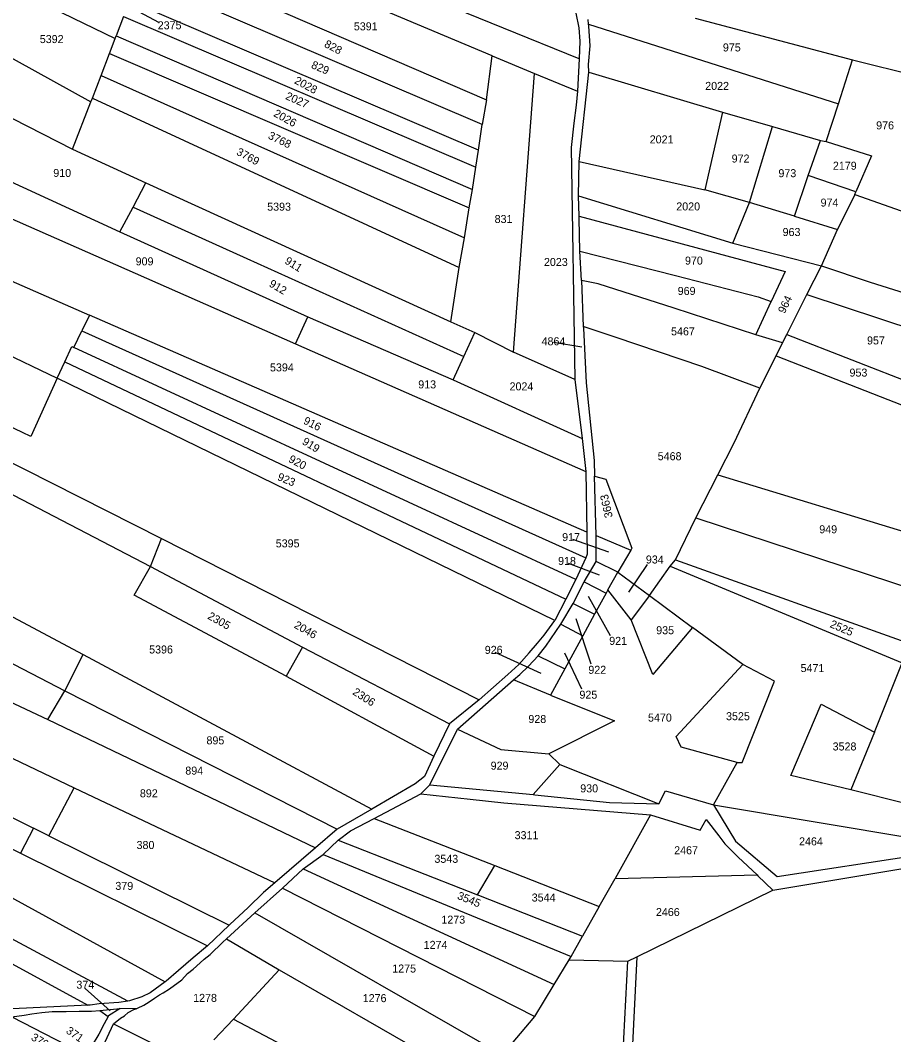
# Model space of a CAD drawing. Extents: x 191922 to 199923, y 328959 to 333350.
# Drawn here: x 198227.9 to 198522.7, y 331050.3 to 331392.6 of the extents above; entities that cross this region are included whole.
import ezdxf

# ---------------------------------------------------------------- set-up
doc = ezdxf.new("R2010")
doc.units = 0
for name, color, linetype in [('bouwvlak', 7, 'Continuous'), ('enkelbestemming', 7, 'Continuous'), ('Level 6', 7, 'Continuous')]:
    doc.layers.add(name, color=color, linetype=linetype)

msp = doc.modelspace()

# ---------------------------------------------------------------- linework, layer by layer
at = {"layer": 'bouwvlak'}
for p, q in [((198274.73, 331391.84), (198261.38, 331398.95)), ((198407.95, 331283.97), (198417.45, 331282.45)), ((198414.33, 331217.57), (198426.43, 331213.26)), ((198412.9, 331209.48), (198423.32, 331205.54)), ((198439.5, 331209.01), (198433.2, 331199.7)), ((198427.16, 331184.96), (198419.68, 331198.16)), ((198420.61, 331175.35), (198415.54, 331190.61)), ((198388.1, 331179.36), (198403.65, 331172.28)), ((198417.44, 331166.87), (198411.71, 331179.12)), ((198249.86, 331065.89), (198258.21, 331058.42))]:
    msp.add_line(p, q, dxfattribs=at)
at = {"layer": 'Level 6'}
for p, q in [((198416.52, 331379.55), (198283.95, 331433.55)), ((198387.19, 331380.58), (198275.84, 331427.47)), ((198271.22, 331414.98), (198385.27, 331365.74)), ((198383.82, 331357.4), (198268.04, 331406.99)), ((198228.06, 331401.92), (198259.92, 331386.43)), ((198382.62, 331348.8), (198264.86, 331399.06)), ((198415.45, 331394.95), (198416.5, 331390.06)), ((198202.63, 331392.11), (198251.77, 331365.05)), ((198262.74, 331393.82), (198260.28, 331387.39)), ((198262.74, 331393.82), (198381.66, 331343.08)), ((198419.73, 331391.27), (198419.58, 331392.88)), ((198419.8, 331390.57), (198419.73, 331391.27)), ((198419.73, 331391.27), (198504.09, 331364.45)), ((198455.73, 331393.29), (198508.84, 331379.23)), ((198259.92, 331386.43), (198260.28, 331387.39)), ((198260.28, 331387.39), (198380.53, 331335.54)), ((198416.5, 331390.06), (198416.81, 331385.49)), ((198420.31, 331383.93), (198419.8, 331390.57)), ((198257.98, 331381.35), (198259.92, 331386.43)), ((198416.81, 331385.49), (198416.52, 331379.55)), ((198255.18, 331373.99), (198257.98, 331381.35)), ((198257.98, 331381.35), (198379.49, 331329.37)), ((198385.27, 331365.74), (198387.19, 331380.58)), ((198387.19, 331380.58), (198401.45, 331374.69)), ((198419.77, 331377.68), (198420.31, 331383.93)), ((198416.52, 331379.55), (198416.02, 331368.68)), ((198419.79, 331375.12), (198419.77, 331377.68)), ((198504.09, 331364.45), (198508.84, 331379.23)), ((198508.84, 331379.23), (198537.1, 331372.2)), ((198252.24, 331366.28), (198255.18, 331373.99)), ((198255.18, 331373.99), (198377.83, 331319.16)), ((198394.37, 331280.59), (198401.45, 331374.69)), ((198401.45, 331374.69), (198416.02, 331368.68)), ((198416.51, 331344.98), (198419.79, 331375.12)), ((198419.79, 331375.12), (198464.9, 331361.57)), ((198416.02, 331368.68), (198415.57, 331364)), ((198245.52, 331349.13), (198251.77, 331365.05)), ((198251.77, 331365.05), (198252.24, 331366.28)), ((198252.24, 331366.28), (198376.03, 331309.2)), ((198385.27, 331365.74), (198383.82, 331357.4)), ((198415.57, 331364), (198414.77, 331357.89)), ((198499.98, 331351.68), (198504.09, 331364.45)), ((198217.77, 331363.31), (198245.52, 331349.13)), ((198464.9, 331361.57), (198458.98, 331335.44)), ((198464.9, 331361.57), (198481.78, 331356.7)), ((198382.62, 331348.8), (198383.82, 331357.4)), ((198414.77, 331357.89), (198413.88, 331349.71)), ((198474.09, 331331.16), (198481.78, 331356.7)), ((198481.78, 331356.7), (198498.03, 331352.02)), ((198493.88, 331340.2), (198498.03, 331352.02)), ((198498.03, 331352.02), (198499.98, 331351.68)), ((198499.98, 331351.68), (198515.28, 331346.89)), ((198245.52, 331349.13), (198270.34, 331337.73)), ((198381.66, 331343.08), (198382.62, 331348.8)), ((198413.88, 331349.71), (198415.12, 331271.42)), ((198515.28, 331346.89), (198509.97, 331334.68)), ((198209.16, 331345.25), (198261.52, 331321.18)), ((198380.53, 331335.54), (198381.66, 331343.08)), ((198416.32, 331333.41), (198416.51, 331344.98)), ((198416.51, 331344.98), (198458.98, 331335.44)), ((198489.25, 331326.56), (198493.88, 331340.2)), ((198509.97, 331334.68), (198493.88, 331340.2)), ((198265.96, 331329.51), (198270.34, 331337.73)), ((198270.34, 331337.73), (198373.22, 331290.82)), ((198204.23, 331334.79), (198320.83, 331283.42)), ((198379.49, 331329.37), (198380.53, 331335.54)), ((198416.54, 331326.52), (198416.32, 331333.41)), ((198416.32, 331333.41), (198468.47, 331317.37)), ((198474.09, 331331.16), (198458.98, 331335.44)), ((198509.58, 331333.77), (198503.79, 331322.04)), ((198509.58, 331333.77), (198509.97, 331334.68)), ((198509.58, 331333.77), (198525.23, 331328.34)), ((198261.52, 331321.18), (198265.96, 331329.51)), ((198265.96, 331329.51), (198377.66, 331279.16)), ((198377.83, 331319.16), (198379.49, 331329.37)), ((198468.47, 331317.37), (198474.09, 331331.16)), ((198489.25, 331326.56), (198474.09, 331331.16)), ((198416.56, 331325.72), (198416.54, 331326.52)), ((198416.54, 331326.52), (198486.11, 331307.78)), ((198489.25, 331326.56), (198503.79, 331322.04)), ((198416.81, 331314.71), (198416.56, 331325.72)), ((198261.52, 331321.18), (198324.92, 331292.52)), ((198376.03, 331309.2), (198377.83, 331319.16)), ((198498.37, 331309.8), (198503.79, 331322.04)), ((198195.93, 331317.34), (198251.23, 331293.16)), ((198468.47, 331317.37), (198498.37, 331309.8)), ((198417.4, 331304.82), (198416.81, 331314.71)), ((198416.81, 331314.71), (198449.12, 331306.53)), ((198373.22, 331290.82), (198376.03, 331309.2)), ((198493.39, 331300.13), (198498.37, 331309.8)), ((198498.37, 331309.8), (198514.83, 331304.29)), ((198449.12, 331306.53), (198477, 331299.31)), ((198486.11, 331307.78), (198481.43, 331297.66)), ((198417.4, 331304.82), (198417.97, 331289.31)), ((198423.03, 331303.65), (198417.4, 331304.82)), ((198448.61, 331295.41), (198423.03, 331303.65)), ((198514.83, 331304.29), (198558.95, 331290.23)), ((198477, 331299.31), (198481.43, 331297.66)), ((198486.64, 331286.61), (198493.39, 331300.13)), ((198493.39, 331300.13), (198541.63, 331284.18)), ((198186.4, 331297.47), (198240.37, 331271.9)), ((198476.25, 331286.43), (198448.61, 331295.41)), ((198476.25, 331286.43), (198481.43, 331297.66)), ((198251.23, 331293.16), (198248.68, 331287.82)), ((198419.15, 331219.95), (198251.23, 331293.16)), ((198320.83, 331283.42), (198324.92, 331292.52)), ((198324.92, 331292.52), (198374.08, 331271.25)), ((198373.22, 331290.82), (198381.31, 331287.22)), ((198429, 331285.59), (198417.97, 331289.31)), ((198417.97, 331289.31), (198417.99, 331288.68)), ((198417.99, 331288.68), (198418.93, 331270.28)), ((198245.99, 331282.21), (198248.68, 331287.82)), ((198248.68, 331287.82), (198418.8, 331211.21)), ((198377.66, 331279.16), (198381.31, 331287.22)), ((198381.31, 331287.22), (198394.37, 331280.59)), ((198457.93, 331275.77), (198429, 331285.59)), ((198485.2, 331283.82), (198476.25, 331286.43)), ((198485.2, 331283.82), (198486.64, 331286.61)), ((198486.64, 331286.61), (198534.3, 331267.97)), ((198242.9, 331277.32), (198245.31, 331282.48)), ((198245.31, 331282.48), (198245.99, 331282.21)), ((198415.46, 331203.9), (198245.99, 331282.21)), ((198320.83, 331283.42), (198418.77, 331240.34)), ((198483.1, 331279.42), (198485.2, 331283.82)), ((198231.52, 331252.15), (198176.96, 331277.99)), ((198374.08, 331271.25), (198377.66, 331279.16)), ((198415.12, 331271.42), (198394.37, 331280.59)), ((198477.6, 331268.45), (198483.1, 331279.42)), ((198483.1, 331279.42), (198531.37, 331260.46)), ((198240.37, 331271.9), (198242.9, 331277.32)), ((198242.9, 331277.32), (198412.08, 331197.28)), ((198477.6, 331268.45), (198457.93, 331275.77)), ((198240.37, 331271.9), (198231.52, 331252.15)), ((198408.37, 331190.11), (198240.37, 331271.9)), ((198374.08, 331271.25), (198417.59, 331251.49)), ((198415.12, 331271.42), (198417.59, 331251.49)), ((198172.99, 331269.49), (198275.62, 331217.78)), ((198418.93, 331270.28), (198421.6, 331244.1)), ((198468.88, 331249.98), (198477.6, 331268.45)), ((198169.34, 331261.71), (198271.82, 331208.3)), ((198417.59, 331251.49), (198418.77, 331240.34)), ((198463.38, 331239.24), (198468.88, 331249.98)), ((198421.6, 331244.1), (198421.75, 331238.84)), ((198418.77, 331240.34), (198419.15, 331219.95)), ((198422.33, 331218.76), (198421.75, 331238.84)), ((198421.75, 331238.84), (198425.56, 331237.83)), ((198425.56, 331237.83), (198434.3, 331214.52)), ((198455.96, 331224.78), (198463.38, 331239.24)), ((198463.38, 331239.24), (198540, 331215.89)), ((198449.1, 331210.53), (198455.96, 331224.78)), ((198455.96, 331224.78), (198534.26, 331198.93)), ((198419.15, 331219.95), (198419.32, 331212.51)), ((198271.82, 331208.3), (198275.62, 331217.78)), ((198275.62, 331217.78), (198382.86, 331163.32)), ((198422.29, 331209.95), (198422.33, 331218.76)), ((198422.33, 331218.76), (198433.97, 331213.78)), ((198147.46, 331215.91), (198242.91, 331166.42)), ((198433.97, 331213.78), (198429.63, 331206.42)), ((198434.3, 331214.52), (198433.97, 331213.78)), ((198418.8, 331211.21), (198415.46, 331203.9)), ((198418.21, 331203.09), (198422.29, 331209.95)), ((198419.32, 331212.51), (198418.8, 331211.21)), ((198429.63, 331206.42), (198422.29, 331209.95)), ((198447.24, 331208.44), (198449.1, 331210.53)), ((198449.1, 331210.53), (198528.45, 331182.22)), ((198266.33, 331198.67), (198271.82, 331208.3)), ((198271.82, 331208.3), (198323.21, 331181.14)), ((198426.25, 331200.49), (198429.63, 331206.42)), ((198429.63, 331206.42), (198440.34, 331198.58)), ((198440.34, 331198.58), (198447.24, 331208.44)), ((198447.24, 331208.44), (198525.62, 331175.78)), ((198201.5, 331203.97), (198249.08, 331178.61)), ((198415.46, 331203.9), (198412.08, 331197.28)), ((198414.56, 331195.86), (198418.21, 331203.09)), ((198418.21, 331203.09), (198425.64, 331199.37)), ((198425.64, 331199.37), (198421.76, 331192.27)), ((198426.25, 331200.49), (198425.64, 331199.37)), ((198434.16, 331190.33), (198426.25, 331200.49)), ((198317.71, 331171.32), (198266.33, 331198.67)), ((198412.08, 331197.28), (198408.37, 331190.11)), ((198410.35, 331188.82), (198414.56, 331195.86)), ((198414.56, 331195.86), (198421.76, 331192.27)), ((198440.34, 331198.58), (198434.16, 331190.33)), ((198440.34, 331198.58), (198454.82, 331187.72)), ((198404.77, 331185.12), (198408.37, 331190.11)), ((198421.76, 331192.27), (198417.77, 331184.96)), ((198441.46, 331171.92), (198434.16, 331190.33)), ((198405.26, 331181.48), (198410.35, 331188.82)), ((198410.35, 331188.82), (198417.77, 331184.96)), ((198454.82, 331187.72), (198441.46, 331171.92)), ((198471.78, 331175.24), (198454.82, 331187.72)), ((198399.64, 331179.16), (198402.52, 331182.41)), ((198402.52, 331182.41), (198404.77, 331185.12)), ((198417.77, 331184.96), (198411.69, 331173.83)), ((198242.91, 331166.42), (198249.08, 331178.61)), ((198249.08, 331178.61), (198346.54, 331126.47)), ((198323.21, 331181.14), (198317.71, 331171.32)), ((198323.21, 331181.14), (198372.82, 331155.28)), ((198396.18, 331175.3), (198399.64, 331179.16)), ((198402.76, 331178.22), (198405.26, 331181.48)), ((198392.49, 331171.87), (198396.18, 331175.3)), ((198399.5, 331174.73), (198402.76, 331178.22)), ((198402.76, 331178.22), (198411.69, 331173.83)), ((198449.35, 331151.01), (198471.78, 331175.24)), ((198482.53, 331169.59), (198471.78, 331175.24)), ((198516.29, 331152.45), (198525.62, 331175.78)), ((198382.86, 331163.32), (198392.49, 331171.87)), ((198394.4, 331170.08), (198396.56, 331171.85)), ((198396.56, 331171.85), (198399.5, 331174.73)), ((198411.69, 331173.83), (198406.84, 331164.95)), ((198317.71, 331171.32), (198367.47, 331144.27)), ((198375.54, 331153.41), (198394.4, 331170.08)), ((198406.84, 331164.95), (198394.4, 331170.08)), ((198471.57, 331142.17), (198482.53, 331169.59)), ((198218.65, 331165.39), (198237.16, 331156.67)), ((198237.16, 331156.67), (198242.91, 331166.42)), ((198242.91, 331166.42), (198334.83, 331119.72)), ((198406.84, 331164.95), (198428.49, 331156.19)), ((198382.86, 331163.32), (198372.82, 331155.28)), ((198488.06, 331137.83), (198498.26, 331161.82)), ((198498.26, 331161.82), (198516.29, 331152.45)), ((198237.16, 331156.67), (198327.51, 331113.43)), ((198372.82, 331155.28), (198367.47, 331144.27)), ((198428.49, 331156.19), (198406.34, 331145.15)), ((198168.65, 331151.65), (198232.38, 331120.02)), ((198366.17, 331134.68), (198375.54, 331153.41)), ((198375.54, 331153.41), (198390.07, 331146.55)), ((198516.29, 331152.45), (198508.24, 331132.98)), ((198209.37, 331151.21), (198246.08, 331133.66)), ((198450.97, 331147.41), (198449.35, 331151.01)), ((198390.07, 331146.55), (198406.34, 331145.15)), ((198406.34, 331145.15), (198410.03, 331141.51)), ((198469.94, 331142.21), (198450.97, 331147.41)), ((198163.64, 331143.31), (198227.96, 331111.55)), ((198367.47, 331144.27), (198364.4, 331137.46)), ((198410.03, 331141.51), (198400.99, 331131.37)), ((198410.03, 331141.51), (198443.45, 331128.25)), ((198461.94, 331127.87), (198469.94, 331142.21)), ((198469.94, 331142.21), (198471.57, 331142.17)), ((198508.24, 331132.98), (198488.06, 331137.83)), ((198361.16, 331134.97), (198346.54, 331126.47)), ((198364.4, 331137.46), (198361.16, 331134.97)), ((198363.17, 331131.62), (198366.17, 331134.68)), ((198366.17, 331134.68), (198400.99, 331131.37)), ((198157.77, 331133.49), (198276.77, 331068.17)), ((198237.52, 331117.47), (198246.08, 331133.66)), ((198246.08, 331133.66), (198313.89, 331101.54)), ((198347.36, 331123.33), (198363.17, 331131.62)), ((198363.17, 331131.62), (198379.73, 331129.77)), ((198400.99, 331131.37), (198401.63, 331131.31)), ((198401.63, 331131.31), (198426.84, 331128.72)), ((198443.45, 331128.25), (198445.73, 331132.58)), ((198445.73, 331132.58), (198461.94, 331127.87)), ((198527.04, 331128.27), (198508.24, 331132.98)), ((198379.73, 331129.77), (198391.11, 331128.53)), ((198391.11, 331128.53), (198403.56, 331127.52)), ((198403.56, 331127.52), (198440.62, 331124.56)), ((198426.84, 331128.72), (198443.45, 331128.25)), ((198461.94, 331127.87), (198547.58, 331113.52)), ((198461.94, 331127.87), (198469.3, 331115.65)), ((198346.54, 331126.47), (198334.83, 331119.72)), ((198440.62, 331124.56), (198428.67, 331103.06)), ((198440.62, 331124.56), (198457.39, 331119.34)), ((198264.19, 331061.68), (198151.58, 331121.97)), ((198339.33, 331119.18), (198347.36, 331123.33)), ((198347.36, 331123.33), (198388.14, 331107.41)), ((198457.39, 331119.34), (198459.46, 331122.98)), ((198459.46, 331122.98), (198463.68, 331117.39)), ((198232.38, 331120.02), (198227.96, 331111.55)), ((198237.52, 331117.47), (198232.38, 331120.02)), ((198237.52, 331117.47), (198298.42, 331087.31)), ((198334.83, 331119.72), (198327.51, 331113.43)), ((198335.26, 331115.96), (198339.33, 331119.18)), ((198463.68, 331117.39), (198465.77, 331114.73)), ((198148.45, 331116.06), (198250.75, 331060.34)), ((198330.16, 331111.19), (198335.26, 331115.96)), ((198335.26, 331115.96), (198382.26, 331097.59)), ((198465.77, 331114.73), (198470.26, 331110.26)), ((198469.3, 331115.65), (198483.36, 331103.67)), ((198227.96, 331111.55), (198291.15, 331080.34)), ((198327.51, 331113.43), (198313.89, 331101.54)), ((198323.37, 331106.27), (198330.16, 331111.19)), ((198330.16, 331111.19), (198413.85, 331076.7)), ((198470.26, 331110.26), (198476.6, 331104.28)), ((198481.96, 331099.14), (198554.7, 331111.31)), ((198481.96, 331099.14), (198554.7, 331111.31)), ((198483.36, 331103.67), (198547.58, 331113.52)), ((198382.26, 331097.59), (198388.14, 331107.41)), ((198388.14, 331107.41), (198423.35, 331093.61)), ((198316.43, 331099.74), (198323.37, 331106.27)), ((198323.37, 331106.27), (198408.17, 331067.29)), ((198428.67, 331103.06), (198476.6, 331104.28)), ((198476.6, 331104.28), (198476.91, 331103.99)), ((198481.96, 331099.14), (198476.91, 331103.99)), ((198313.89, 331101.54), (198310.02, 331098.37)), ((198423.35, 331093.61), (198428.67, 331103.06)), ((198310.02, 331098.37), (198304.79, 331093.23)), ((198307.07, 331091.44), (198316.43, 331099.74)), ((198316.43, 331099.74), (198401.58, 331056.46)), ((198382.26, 331097.59), (198382.56, 331097.47)), ((198382.56, 331097.47), (198417.74, 331083.61)), ((198436.03, 331076.67), (198481.96, 331099.14)), ((198436.03, 331076.67), (198481.96, 331099.14)), ((198304.79, 331093.23), (198298.67, 331087.55)), ((198423.35, 331093.61), (198417.74, 331083.61)), ((198297.52, 331082.64), (198307.07, 331091.44)), ((198307.07, 331091.44), (198390.68, 331043.57)), ((198298.42, 331087.31), (198291.15, 331080.34)), ((198298.67, 331087.55), (198298.42, 331087.31)), ((198413.85, 331076.7), (198417.74, 331083.61)), ((198291.15, 331080.34), (198286.32, 331076.26)), ((198291.97, 331077.39), (198296.31, 331081.54)), ((198296.31, 331081.54), (198297.52, 331082.64)), ((198297.52, 331082.64), (198315.28, 331072.27)), ((198286.32, 331076.26), (198281.36, 331071.99)), ((198289.94, 331075.87), (198291.97, 331077.39)), ((198413.22, 331075.58), (198413.85, 331076.7)), ((198436.03, 331076.67), (198427.09, 330893.76)), ((198432.95, 331075.16), (198436.03, 331076.67)), ((198432.95, 331075.16), (198436.03, 331076.67)), ((198286.24, 331072.45), (198288.6, 331074.65)), ((198288.6, 331074.65), (198289.94, 331075.87)), ((198408.17, 331067.29), (198413.22, 331075.58)), ((198408.17, 331067.29), (198413.22, 331075.58)), ((198413.22, 331075.58), (198432.95, 331075.16)), ((198413.22, 331075.58), (198432.95, 331075.16)), ((198424.01, 330892.04), (198432.95, 331075.16)), ((198424.01, 330892.04), (198432.95, 331075.16)), ((198281.36, 331071.99), (198277.16, 331068.46)), ((198282.42, 331068.91), (198284.34, 331071.05)), ((198284.34, 331071.05), (198286.24, 331072.45)), ((198299.88, 331055.54), (198315.28, 331072.27)), ((198315.28, 331072.27), (198381.98, 331034.01)), ((198276.77, 331068.17), (198271.77, 331064.51)), ((198276.14, 331064.48), (198278.3, 331065.81)), ((198277.16, 331068.46), (198276.77, 331068.17)), ((198278.3, 331065.81), (198282.42, 331068.91)), ((198401.58, 331056.46), (198408.17, 331067.29)), ((198401.58, 331056.46), (198408.17, 331067.29)), ((198268.99, 331063.13), (198264.77, 331061.78)), ((198271.77, 331064.51), (198268.99, 331063.13)), ((198271.39, 331061.46), (198273.17, 331062.67)), ((198273.17, 331062.67), (198274.88, 331063.76)), ((198274.88, 331063.76), (198276.14, 331064.48)), ((198230, 331059.33), (198220.11, 331058.85)), ((198250.75, 331060.34), (198230, 331059.33)), ((198251.54, 331060.37), (198250.75, 331060.34)), ((198254.49, 331060.75), (198251.54, 331060.37)), ((198261.13, 331061.17), (198254.49, 331060.75)), ((198254.76, 331058.49), (198261.65, 331059.22)), ((198261.65, 331059.22), (198257.73, 331056.75)), ((198264.19, 331061.68), (198261.13, 331061.17)), ((198261.65, 331059.22), (198267.52, 331059.35)), ((198264.77, 331061.78), (198264.19, 331061.68)), ((198264.38, 331057.79), (198266.27, 331058.81)), ((198266.27, 331058.81), (198267.03, 331059.11)), ((198267.03, 331059.11), (198267.52, 331059.35)), ((198267.52, 331059.35), (198269.62, 331060.37)), ((198269.62, 331060.37), (198271.39, 331061.46)), ((198225.06, 331056.43), (198229.26, 331056.97)), ((198225.06, 331056.43), (198250.64, 331043.21)), ((198229.26, 331056.97), (198231.84, 331057.35)), ((198231.84, 331057.35), (198235.22, 331057.84)), ((198235.22, 331057.84), (198238.67, 331058.21)), ((198238.67, 331058.21), (198243.43, 331058.17)), ((198243.43, 331058.17), (198247.74, 331058.27)), ((198247.74, 331058.27), (198251.94, 331058.3)), ((198251.94, 331058.3), (198254.76, 331058.49)), ((198254.76, 331058.49), (198257.56, 331056.46)), ((198257.56, 331056.46), (198256.17, 331053.97)), ((198257.73, 331056.75), (198257.56, 331056.46)), ((198259.36, 331054.03), (198261.71, 331055.98)), ((198261.71, 331055.98), (198263.04, 331056.76)), ((198263.04, 331056.76), (198264.38, 331057.79)), ((198293.24, 331048.63), (198299.88, 331055.54)), ((198299.88, 331055.54), (198368.01, 331019.93)), ((198390.68, 331043.57), (198401.58, 331056.46)), ((198390.68, 331043.57), (198401.58, 331056.46)), ((198256.17, 331053.97), (198254.42, 331050.57)), ((198255.77, 331046.23), (198259.36, 331054.03)), ((198259.36, 331054.03), (198286.39, 331040.59)), ((198254.42, 331050.57), (198251.89, 331046.25))]:
    msp.add_line(p, q, dxfattribs=at)

# ---------------------------------------------------------------- texts
at = {"layer": 'enkelbestemming'}
for s, p in [('2375', (198274.3, 331389.55)), ('5391', (198340.5, 331389.2)), ('5392', (198234.49, 331384.9)), ('975', (198465.08, 331382.08)), ('2022', (198459.11, 331369.1)), ('976', (198516.82, 331355.79)), ('2021', (198440.38, 331351.06)), ('972', (198468.04, 331344.59)), ('2179', (198502.21, 331342.17)), ('910', (198239.04, 331339.73)), ('973', (198483.83, 331339.66)), ('5393', (198311.25, 331328.35)), ('2020', (198449.35, 331328.44)), ('974', (198498.06, 331329.74)), ('831', (198388.03, 331324.19)), ('963', (198485.24, 331319.8)), ('909', (198266.85, 331309.91)), ('2023', (198404.68, 331309.7)), ('970', (198452.29, 331310.17)), ('969', (198449.82, 331299.93)), ('5467', (198447.58, 331286.3)), ('4864', (198403.88, 331282.94)), ('957', (198513.74, 331283.23)), ('5394', (198312.2, 331274.13)), ('953', (198507.83, 331272.38)), ('913', (198362.25, 331268.4)), ('2024', (198393.07, 331267.73)), ('5468', (198443.08, 331244.17)), ('949', (198497.62, 331219.52)), ('5395', (198314.14, 331214.76)), ('917', (198410.82, 331216.89)), ('918', (198409.45, 331208.84)), ('934', (198439.08, 331209.32)), ('935', (198442.57, 331185.46)), ('921', (198426.71, 331181.87)), ('5396', (198271.4, 331178.97)), ('926', (198384.7, 331178.84)), ('5471', (198491.3, 331172.7)), ('922', (198419.66, 331172.11)), ('925', (198416.66, 331163.71)), ('928', (198399.42, 331155.51)), ('5470', (198439.81, 331155.98)), ('3525', (198466.15, 331156.46)), ('895', (198290.76, 331148.3)), ('3528', (198502.13, 331146.25)), ('929', (198386.68, 331139.77)), ('894', (198283.61, 331138.1)), ('930', (198416.93, 331132.11)), ('892', (198268.28, 331130.45)), ('3311', (198394.78, 331116.32)), ('380', (198267.16, 331113.01)), ('2467', (198448.64, 331111.22)), ('2464', (198490.79, 331114.23)), ('3543', (198367.7, 331108.34)), ('379', (198259.99, 331099.2)), ('3544', (198400.55, 331095.28)), ('2466', (198442.48, 331090.39)), ('1273', (198370.06, 331087.82)), ('1274', (198364.08, 331079.31)), ('1275', (198353.47, 331071.33)), ('374', (198246.84, 331065.87)), ('1278', (198286.26, 331061.42)), ('1276', (198343.5, 331061.33))]:
    msp.add_text(s, height=2.7, dxfattribs=at).set_placement(p)
for s, rotation, p in [('828', 332.4339, (198330.28, 331383.75)), ('829', 336.8466, (198325.89, 331376.56)), ('2028', 331.7382, (198320.18, 331371.45)), ('2027', 335.9436, (198317.19, 331366.09)), ('2026', 330.9791, (198313.16, 331360.37)), ('3768', 333.8709, (198311.31, 331352.82)), ('3769', 331.3575, (198300.62, 331347.39)), ('911', 328.1222, (198316.92, 331310.74)), ('912', 329.4906, (198311.63, 331302.97)), ('964', 64.2574, (198485.96, 331293.45)), ('916', 333.4862, (198323.22, 331256.62)), ('919', 327.8366, (198322.8, 331249.8)), ('920', 331.8972, (198318.23, 331243.73)), ('923', 337.4469, (198314.47, 331237.56)), ('3663', 102.1868, (198427.93, 331225.01)), ('2305', 330.6391, (198290.9, 331190.82)), ('2046', 330.1982, (198320.1, 331187.79)), ('2525', 336.9532, (198500.99, 331187.91)), ('2306', 327.1684, (198339.84, 331165.34)), ('3545', 337.9307, (198375.18, 331096.24)), ('371', 324.8953, (198243.11, 331051.12)), ('370', 328.9674, (198231.3, 331048.76))]:
    msp.add_text(s, height=2.7, rotation=rotation, dxfattribs=at).set_placement(p)

doc.saveas('drawing.dxf')
